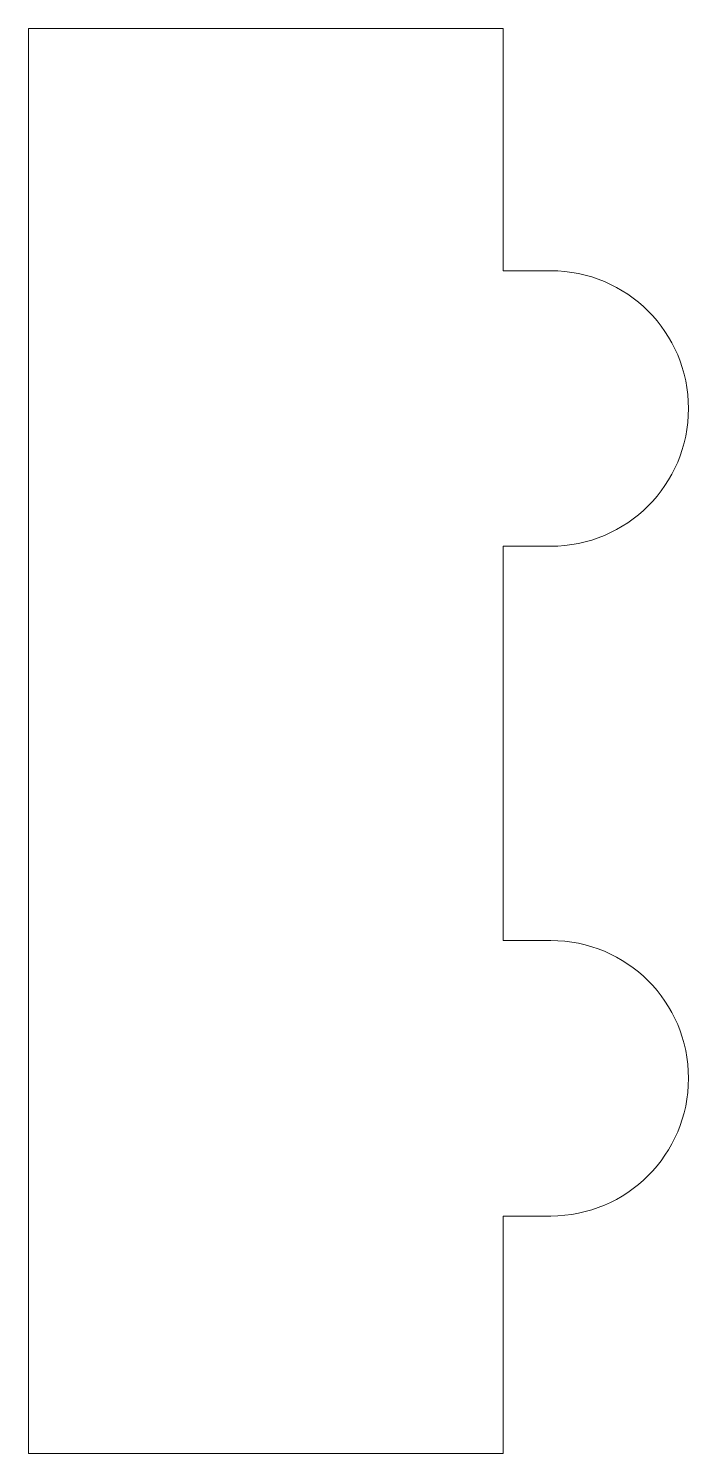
# Model space of a CAD drawing. Header units: inches. Extents: x 0 to 0.139, y 0 to 0.3.
import ezdxf

# ---------------------------------------------------------------- set-up
doc = ezdxf.new("R2010")
doc.units = ezdxf.units.IN
doc.layers.add('head', color=7, linetype='CONTINUOUS', lineweight=0)

msp = doc.modelspace()

# ---------------------------------------------------------------- linework, layer by layer
at = {"layer": 'head'}
for p, q in [((0, 0), (0, 0.3)), ((0, 0.3), (0.1, 0.3)), ((0.1, 0.3), (0.1, 0.249)), ((0.1, 0.249), (0.11, 0.249)), ((0.1, 0.191), (0.1, 0.108)), ((0.1, 0.191), (0.11, 0.191)), ((0.1, 0.108), (0.11, 0.108)), ((0.1, 0.05), (0.11, 0.05)), ((0.1, 0), (0.1, 0.05)), ((0.1, 0), (0, 0))]:
    msp.add_line(p, q, dxfattribs=at)
for centre in [(0.11, 0.22), (0.11, 0.079)]:
    msp.add_arc(centre, 0.029, 270, 90, dxfattribs=at)

doc.saveas('drawing.dxf')
